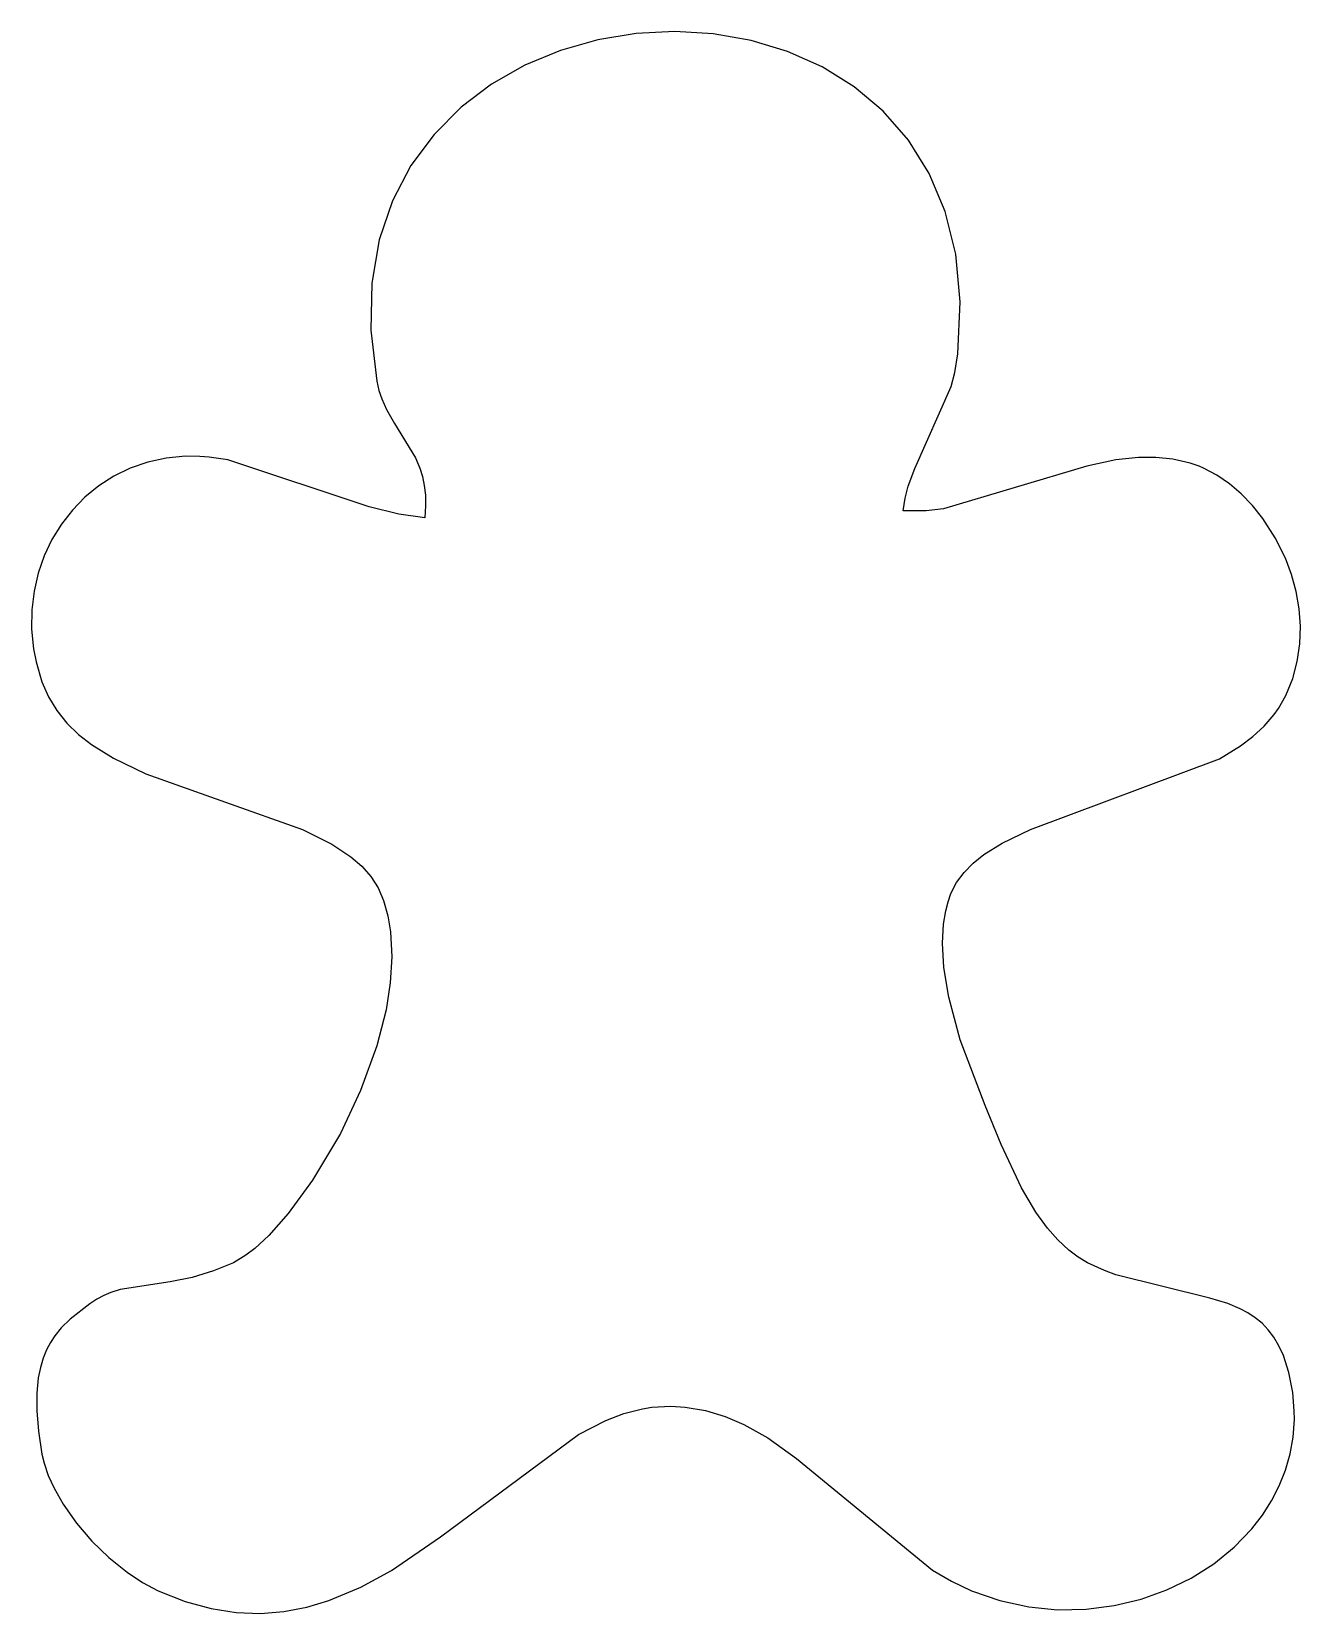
# Model space of a CAD drawing. Extents: x 0.2 to 2.77, y 0.17 to 3.39.
import ezdxf

# ---------------------------------------------------------------- set-up
doc = ezdxf.new("R2010")
doc.units = 0
doc.layers.add('GBM4', color=7, linetype='CONTINUOUS')

msp = doc.modelspace()

# ---------------------------------------------------------------- linework, layer by layer
at = {"layer": 'GBM4'}
msp.add_polyline3d([(0.4542, 0.2202, 5.1735), (0.5089, 0.1984, 5.1735), (0.5618, 0.1839, 5.1735), (0.6128, 0.176, 5.1735), (0.6621, 0.1742, 5.1735), (0.7099, 0.1779, 5.1735), (0.7561, 0.1867, 5.1735), (0.801, 0.2001, 5.1735), (0.866, 0.2273, 5.1735), (0.9285, 0.2616, 5.1735), (1.0282, 0.3296, 5.1735), (1.3081, 0.5375, 5.1735), (1.3635, 0.5658, 5.1735), (1.4007, 0.58, 5.1735), (1.4383, 0.5898, 5.1735), (1.4573, 0.5929, 5.1735), (1.4957, 0.5951, 5.1735), (1.5248, 0.5934, 5.1735), (1.5666, 0.5863, 5.1735), (1.6063, 0.5744, 5.1735), (1.6444, 0.5581, 5.1735), (1.693, 0.5307, 5.1735), (1.751, 0.4892, 5.1735), (2.0275, 0.2617, 5.1735), (2.0662, 0.2393, 5.1735), (2.1067, 0.2202, 5.1735), (2.1646, 0.2001, 5.1735), (2.2231, 0.1874, 5.1735), (2.2817, 0.1817, 5.1735), (2.3396, 0.1827, 5.1735), (2.3964, 0.1899, 5.1735), (2.4513, 0.2031, 5.1735), (2.5038, 0.222, 5.1735), (2.5532, 0.246, 5.1735), (2.5988, 0.275, 5.1735), (2.6402, 0.3086, 5.1735), (2.6766, 0.3463, 5.1735), (2.6978, 0.3737, 5.1735), (2.7163, 0.4026, 5.1735), (2.732, 0.4331, 5.1735), (2.7447, 0.4649, 5.1735), (2.7542, 0.4981, 5.1735), (2.7602, 0.5324, 5.1735), (2.7627, 0.5679, 5.1735), (2.7626, 0.586, 5.1735), (2.7593, 0.6229, 5.1735), (2.7515, 0.6637, 5.1735), (2.7404, 0.6981, 5.1735), (2.7314, 0.7178, 5.1735), (2.7211, 0.7352, 5.1735), (2.7096, 0.7503, 5.1735), (2.697, 0.7636, 5.1735), (2.6833, 0.775, 5.1735), (2.6685, 0.7849, 5.1735), (2.6528, 0.7933, 5.1735), (2.6276, 0.8039, 5.1735), (2.5912, 0.8149, 5.1735), (2.3999, 0.8618, 5.1735), (2.3771, 0.8707, 5.1735), (2.3427, 0.8867, 5.1735), (2.3232, 0.8983, 5.1735), (2.3048, 0.9119, 5.1735), (2.282, 0.933, 5.1735), (2.261, 0.9567, 5.1735), (2.2372, 0.9895, 5.1735), (2.208, 1.0391, 5.1735), (2.1669, 1.127, 5.1735), (2.1344, 1.2061, 5.1735), (2.0837, 1.3398, 5.1735), (2.0605, 1.4262, 5.1735), (2.0506, 1.4864, 5.1735), (2.0477, 1.5361, 5.1735), (2.0498, 1.5745, 5.1735), (2.0544, 1.602, 5.1735), (2.059, 1.6197, 5.1735), (2.065, 1.6366, 5.1735), (2.0765, 1.6592, 5.1735), (2.0917, 1.6798, 5.1735), (2.1102, 1.6987, 5.1735), (2.1316, 1.716, 5.1735), (2.1689, 1.7393, 5.1735), (2.2263, 1.7667, 5.1735), (2.6109, 1.9106, 5.1735), (2.6532, 1.9367, 5.1735), (2.6786, 1.956, 5.1735), (2.7015, 1.9772, 5.1735), (2.7215, 2.0004, 5.1735), (2.7303, 2.0128, 5.1735), (2.7454, 2.0393, 5.1735), (2.7593, 2.0735, 5.1735), (2.7687, 2.1086, 5.1735), (2.7738, 2.1441, 5.1735), (2.7749, 2.1799, 5.1735), (2.7723, 2.2154, 5.1735), (2.7661, 2.2505, 5.1735), (2.7568, 2.2848, 5.1735), (2.7444, 2.318, 5.1735), (2.7237, 2.3599, 5.1735), (2.6988, 2.3986, 5.1735), (2.6778, 2.425, 5.1735), (2.6549, 2.4487, 5.1735), (2.6306, 2.4696, 5.1735), (2.605, 2.4872, 5.1735), (2.5784, 2.5012, 5.1735), (2.5693, 2.5051, 5.1735), (2.551, 2.5114, 5.1735), (2.5161, 2.5194, 5.1735), (2.4812, 2.523, 5.1735), (2.4463, 2.5229, 5.1735), (2.3997, 2.5178, 5.1735), (2.3414, 2.5052, 5.1735), (2.0497, 2.4188, 5.1735), (2.0146, 2.4147, 5.1735), (1.9678, 2.4142, 5.1735), (1.9719, 2.4399, 5.1735), (1.9784, 2.4646, 5.1735), (1.9917, 2.5006, 5.1735), (2.0652, 2.6674, 5.1735), (2.0727, 2.6957, 5.1735), (2.0789, 2.7336, 5.1735), (2.0836, 2.8394, 5.1735), (2.0747, 2.9357, 5.1735), (2.0534, 3.0224, 5.1735), (2.0209, 3.0998, 5.1735), (1.9785, 3.1677, 5.1735), (1.9273, 3.2265, 5.1735), (1.8686, 3.276, 5.1735), (1.8035, 3.3164, 5.1735), (1.7332, 3.3478, 5.1735), (1.6591, 3.3701, 5.1735), (1.5822, 3.3836, 5.1735), (1.5038, 3.3882, 5.1735), (1.4252, 3.3841, 5.1735), (1.3474, 3.3713, 5.1735), (1.2718, 3.3499, 5.1735), (1.1995, 3.3199, 5.1735), (1.1318, 3.2815, 5.1735), (1.0698, 3.2346, 5.1735), (1.0148, 3.1795, 5.1735), (0.9679, 3.1161, 5.1735), (0.9304, 3.0446, 5.1735), (0.9036, 2.9649, 5.1735), (0.8885, 2.8772, 5.1735), (0.8864, 2.7816, 5.1735), (0.8986, 2.678, 5.1735), (0.9029, 2.6592, 5.1735), (0.9086, 2.6418, 5.1735), (0.9179, 2.6206, 5.1735), (0.9343, 2.5917, 5.1735), (0.9768, 2.5222, 5.1735), (0.9857, 2.5014, 5.1735), (0.991, 2.4845, 5.1735), (0.9949, 2.4662, 5.1735), (0.9972, 2.4463, 5.1735), (0.9975, 2.4244, 5.1735), (0.9958, 2.4003, 5.1735), (0.9435, 2.4077, 5.1735), (0.8828, 2.4227, 5.1735), (0.5959, 2.5181, 5.1735), (0.5579, 2.5237, 5.1735), (0.5387, 2.5252, 5.1735), (0.5098, 2.5253, 5.1735), (0.4705, 2.5215, 5.1735), (0.433, 2.5132, 5.1735), (0.3976, 2.5009, 5.1735), (0.3644, 2.4848, 5.1735), (0.3336, 2.4651, 5.1735), (0.3054, 2.4421, 5.1735), (0.2801, 2.4161, 5.1735), (0.2577, 2.3875, 5.1735), (0.2385, 2.3564, 5.1735), (0.2227, 2.3231, 5.1735), (0.2105, 2.288, 5.1735), (0.202, 2.2513, 5.1735), (0.1975, 2.2133, 5.1735), (0.1972, 2.1742, 5.1735), (0.2012, 2.1344, 5.1735), (0.2064, 2.1075, 5.1735), (0.2181, 2.067, 5.1735), (0.2314, 2.0364, 5.1735), (0.2484, 2.0085, 5.1735), (0.269, 1.9832, 5.1735), (0.2926, 1.9603, 5.1735), (0.3191, 1.9394, 5.1735), (0.3633, 1.9117, 5.1735), (0.4289, 1.88, 5.1735), (0.5909, 1.8224, 5.1735), (0.7476, 1.7667, 5.1735), (0.8073, 1.7372, 5.1735), (0.8458, 1.7117, 5.1735), (0.8678, 1.6925, 5.1735), (0.8865, 1.6715, 5.1735), (0.9015, 1.6483, 5.1735), (0.9124, 1.6227, 5.1735), (0.9209, 1.5916, 5.1735), (0.9262, 1.559, 5.1735), (0.9289, 1.5081, 5.1735), (0.9257, 1.4551, 5.1735), (0.9172, 1.4007, 5.1735), (0.8986, 1.3274, 5.1735), (0.8656, 1.2364, 5.1735), (0.8244, 1.1493, 5.1735), (0.7681, 1.0542, 5.1735), (0.7185, 0.9866, 5.1735), (0.6791, 0.9423, 5.1735), (0.6506, 0.9158, 5.1735), (0.6325, 0.9018, 5.1735), (0.607, 0.8867, 5.1735), (0.5668, 0.87, 5.1735), (0.5234, 0.8567, 5.1735), (0.4784, 0.8476, 5.1735), (0.3769, 0.8324, 5.1735), (0.3578, 0.8264, 5.1735), (0.3436, 0.8204, 5.1735), (0.3295, 0.8129, 5.1735), (0.3153, 0.8034, 5.1735), (0.2756, 0.7723, 5.1735), (0.2574, 0.7544, 5.1735), (0.2441, 0.7382, 5.1735), (0.2352, 0.7245, 5.1735), (0.2273, 0.7094, 5.1735), (0.2205, 0.6926, 5.1735), (0.215, 0.6738, 5.1735), (0.2108, 0.653, 5.1735), (0.2078, 0.6216, 5.1735), (0.2077, 0.5856, 5.1735), (0.2111, 0.5445, 5.1735), (0.2181, 0.4979, 5.1735), (0.2224, 0.4794, 5.1735), (0.2311, 0.4541, 5.1735), (0.2429, 0.4283, 5.1735), (0.2614, 0.3959, 5.1735), (0.2885, 0.3577, 5.1735), (0.3198, 0.3212, 5.1735), (0.3543, 0.2875, 5.1735), (0.3911, 0.2578, 5.1735), (0.4226, 0.2369, 5.1735)], close=True, dxfattribs=at)

doc.saveas('drawing.dxf')
